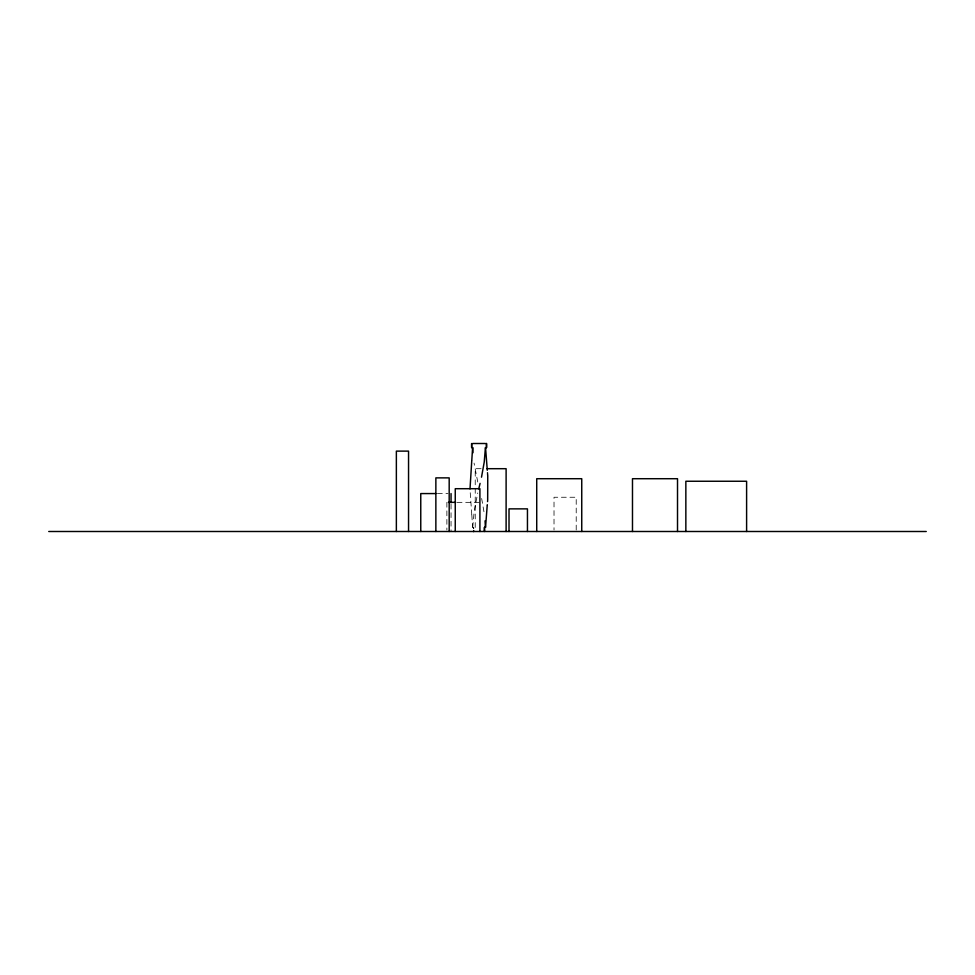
<?xml version="1.0" encoding="UTF-8"?>
<svg xmlns="http://www.w3.org/2000/svg" width="975" height="975" viewBox="0 0 975 975"><rect width="100%" height="100%" fill="white"/><g stroke="black" fill="none" stroke-linecap="round" stroke-linejoin="round"><path stroke-width="0.73" stroke-dasharray="4.88 3.66" d="M472.729 527.378L474.216 510.876L477.75 492.997M481.114 468.695L475.227 468.695L475.227 529.998M437.422 493.569L448.013 493.569M457.153 502.344L479.164 502.344M477.75 482.003L474.057 463.101M481.65 498.505L484.404 514.312M471.778 514.654L470.035 489.901M471.815 514.995L472.607 527.378M576.213 530.01L576.213 497.25L554.019 497.25L554.019 530.01M451.047 504.185L451.047 531.497M446.879 502.344L446.879 530.034M473.704 528.791A95.257 66.97 -90 0 1 473.74 527.438M473.631 527.304A95.257 67.738 -90 0 1 473.667 528.706"/><path stroke-width="1.46" d="M472.607 447.622L471.815 460.005M485.55 527.378L487.171 506.062M485.416 447.622L484.234 462.065L481.504 477.189M487.671 499.87L487.744 476.153M487.622 500.565L487.549 501.589M487.293 504.684L487.232 505.379M471.754 460.688L470.023 488.877M480.078 483.381L478.749 488.877M472.668 443.503L485.489 443.503M486.988 468.695L506.11 468.695L506.11 531.497M435.898 493.569L420.761 493.569L420.761 531.497M448.354 502.344L455.691 502.344M48.75 531.497L926.25 531.497M487.293 470.316L485.55 447.622M487.488 472.717L487.549 473.411M485.062 520.845L485.416 527.378M487.597 474.094L487.695 475.471M472.985 452.778L472.729 447.622M746.606 531.497L746.606 481.248L685.852 481.248L685.852 531.497M677.515 531.497L677.515 478.713L632.483 478.713L632.483 531.497M581.746 531.497L581.746 478.713L536.725 478.713L536.725 531.497M527.451 531.497L527.451 508.865L509.011 508.865L509.011 531.497M479.907 531.497L479.907 488.707L455.252 488.707L455.252 531.497M451.047 493.569L451.047 502.673M449.183 531.497L449.183 477.872L435.862 477.872L435.862 531.497M408.549 531.497L408.549 451.12L396.362 451.12L396.362 531.497M486.488 443.503A95.257 68.981 89.9 0 1 486.415 447.683M471.583 447.562A95.257 65.691 -90 0 0 471.644 443.503A95.257 68.981 -89.9 0 0 471.729 447.683M484.526 527.304A95.257 67.738 90 0 0 484.465 531.497A95.257 66.97 90 0 0 484.417 527.438M486.574 447.562A95.257 65.691 90 0 1 486.513 443.503M473.692 531.497A95.257 67.738 -90 0 0 473.692 530.802A95.257 66.97 -90 0 0 473.679 531.497"/></g></svg>
